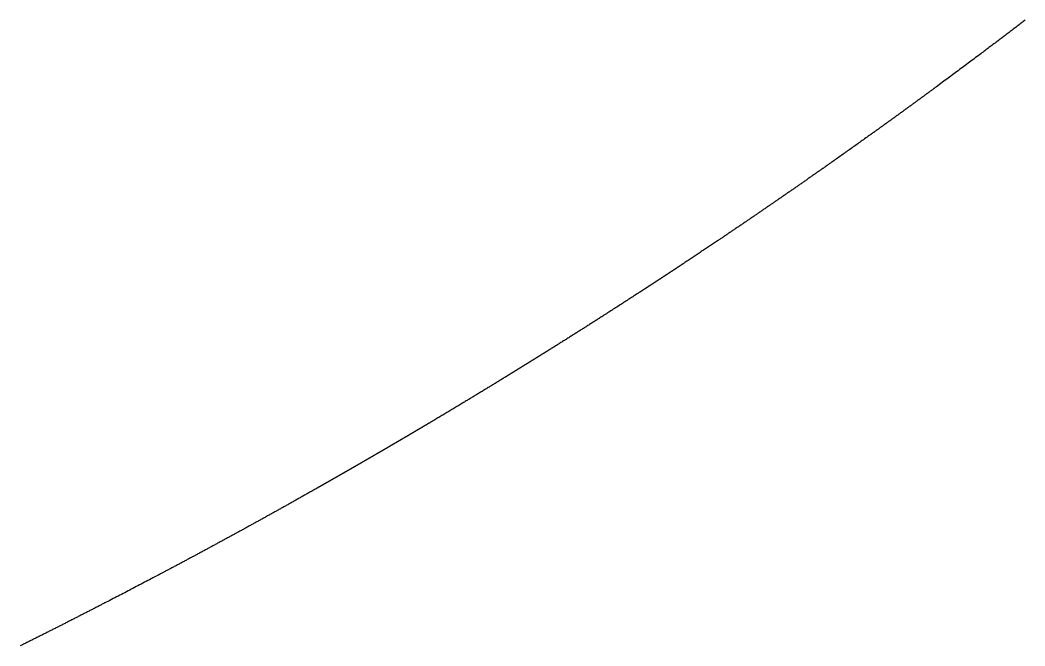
# Model space of a CAD drawing. Header units: millimetres. Extents: x 0 to 2438, y 0 to 1219.
# Drawn here: x 799.748 to 804.539, y 78.805 to 81.791 of the extents above; entities that cross this region are included whole.
import ezdxf

# ---------------------------------------------------------------- set-up
doc = ezdxf.new("R2010")
doc.units = ezdxf.units.MM
doc.layers.add('CUT', color=7, linetype='Continuous')

msp = doc.modelspace()

# ---------------------------------------------------------------- linework, layer by layer
at = {"layer": 'CUT'}
msp.add_lwpolyline([(804.5402, 81.7906), (804.5354, 81.7869), (804.5306, 81.7833), (804.5258, 81.7796), (804.521, 81.7759), (804.5162, 81.7723), (804.5114, 81.7686), (804.5066, 81.7649), (804.5018, 81.7613), (804.497, 81.7576), (804.4922, 81.754), (804.4874, 81.7503), (804.4826, 81.7467), (804.4778, 81.743), (804.473, 81.7393), (804.4682, 81.7357), (804.4634, 81.732), (804.4586, 81.7284), (804.4538, 81.7247), (804.449, 81.7211), (804.4442, 81.7174), (804.4394, 81.7138), (804.4346, 81.7102), (804.4298, 81.7065), (804.425, 81.7029), (804.4202, 81.6992), (804.4153, 81.6956), (804.4105, 81.6919), (804.4057, 81.6883), (804.4009, 81.6847), (804.3961, 81.681), (804.3913, 81.6774), (804.3865, 81.6737), (804.3817, 81.6701), (804.3769, 81.6665), (804.3721, 81.6629), (804.3672, 81.6592), (804.3623, 81.6555), (804.3574, 81.6518), (804.3526, 81.6482), (804.3479, 81.6447), (804.3434, 81.6413), (804.3389, 81.6379), (804.334, 81.6343), (804.3286, 81.6302), (804.3224, 81.6256), (804.3157, 81.6205), (804.3086, 81.6152), (804.3015, 81.6099), (804.2946, 81.6047), (804.2878, 81.5996), (804.2811, 81.5946), (804.2744, 81.5896), (804.2677, 81.5845), (804.2609, 81.5795), (804.2541, 81.5744), (804.2473, 81.5693), (804.2405, 81.5642), (804.2337, 81.5592), (804.2269, 81.5541), (804.2201, 81.5491), (804.2133, 81.544), (804.2065, 81.539), (804.1997, 81.5339), (804.1929, 81.5289), (804.186, 81.5238), (804.1792, 81.5187), (804.1724, 81.5136), (804.1657, 81.5087), (804.1591, 81.5038), (804.1525, 81.4989), (804.1457, 81.4939), (804.1385, 81.4885), (804.1308, 81.4829), (804.1233, 81.4774), (804.1165, 81.4724), (804.1112, 81.4684), (804.1078, 81.4659), (804.1057, 81.4644), (804.1045, 81.4635), (804.1034, 81.4627), (804.1018, 81.4615), (804.0999, 81.4601), (804.0977, 81.4585), (804.0955, 81.4569), (804.0934, 81.4554), (804.0915, 81.4539), (804.0896, 81.4525), (804.0877, 81.4511), (804.0857, 81.4497), (804.0838, 81.4483), (804.0818, 81.4468), (804.0798, 81.4453), (804.0779, 81.4439), (804.0759, 81.4425), (804.0739, 81.441), (804.072, 81.4396), (804.07, 81.4381), (804.0681, 81.4367), (804.0661, 81.4353), (804.0641, 81.4338), (804.0622, 81.4324), (804.0602, 81.4309), (804.0582, 81.4295), (804.0563, 81.4281), (804.0543, 81.4266), (804.0523, 81.4252), (804.0504, 81.4237), (804.0484, 81.4223), (804.0465, 81.4209), (804.0445, 81.4194), (804.0425, 81.418), (804.0406, 81.4165), (804.0386, 81.4151), (804.0366, 81.4137), (804.0347, 81.4122), (804.0327, 81.4108), (804.0307, 81.4094), (804.0288, 81.4079), (804.0268, 81.4065), (804.0248, 81.405), (804.0229, 81.4036), (804.0209, 81.4022), (804.0189, 81.4007), (804.017, 81.3993), (804.015, 81.3979), (804.013, 81.3964), (804.0111, 81.395), (804.0091, 81.3935), (804.0071, 81.3921), (804.0052, 81.3907), (804.0032, 81.3892), (804.0012, 81.3878), (803.9993, 81.3864), (803.9973, 81.3849), (803.9953, 81.3835), (803.9934, 81.3821), (803.9914, 81.3806), (803.9894, 81.3792), (803.9875, 81.3778), (803.9855, 81.3763), (803.9835, 81.3749), (803.9816, 81.3735), (803.9796, 81.372), (803.9776, 81.3706), (803.9757, 81.3692), (803.9737, 81.3677), (803.9717, 81.3663), (803.9698, 81.3649), (803.9678, 81.3634), (803.9658, 81.362), (803.9639, 81.3606), (803.9619, 81.3591), (803.9599, 81.3577), (803.9579, 81.3563), (803.956, 81.3548), (803.954, 81.3534), (803.952, 81.352), (803.9501, 81.3505), (803.9481, 81.3491), (803.9461, 81.3477), (803.9442, 81.3462), (803.9422, 81.3448), (803.9402, 81.3434), (803.9382, 81.342), (803.9363, 81.3405), (803.9343, 81.3391), (803.9323, 81.3377), (803.9304, 81.3362), (803.9284, 81.3348), (803.9264, 81.3334), (803.9244, 81.332), (803.9225, 81.3305), (803.9205, 81.3291), (803.9185, 81.3277), (803.9166, 81.3262), (803.9146, 81.3248), (803.9126, 81.3234), (803.9106, 81.322), (803.9087, 81.3205), (803.9067, 81.3191), (803.9047, 81.3177), (803.9028, 81.3162), (803.9008, 81.3148), (803.8988, 81.3134), (803.8968, 81.312), (803.8949, 81.3105), (803.8929, 81.3091), (803.8909, 81.3077), (803.8889, 81.3063), (803.887, 81.3048), (803.885, 81.3034), (803.883, 81.302), (803.881, 81.3006), (803.8791, 81.2991), (803.8771, 81.2977), (803.8751, 81.2963), (803.8731, 81.2949), (803.8712, 81.2934), (803.8692, 81.292), (803.8672, 81.2906), (803.8652, 81.2892), (803.8633, 81.2877), (803.8613, 81.2863), (803.8593, 81.2849), (803.8573, 81.2835), (803.8554, 81.282), (803.8534, 81.2806), (803.8514, 81.2792), (803.8494, 81.2778), (803.8475, 81.2763), (803.8455, 81.2749), (803.8435, 81.2735), (803.8415, 81.2721), (803.8396, 81.2707), (803.8376, 81.2692), (803.8356, 81.2678), (803.8336, 81.2664), (803.8317, 81.265), (803.8297, 81.2636), (803.8277, 81.2621), (803.8257, 81.2607), (803.8237, 81.2593), (803.8217, 81.2579), (803.8198, 81.2564), (803.8179, 81.2551), (803.8159, 81.2537), (803.8139, 81.2522), (803.8119, 81.2508), (803.8097, 81.2492), (803.8076, 81.2477), (803.8057, 81.2463), (803.804, 81.2451), (803.8026, 81.2441), (803.8011, 81.243), (803.7991, 81.2416), (803.796, 81.2394), (803.7917, 81.2363), (803.7863, 81.2325), (803.7804, 81.2282), (803.7745, 81.2239), (803.7688, 81.2199), (803.7634, 81.216), (803.7581, 81.2123), (803.7528, 81.2085), (803.7475, 81.2047), (803.7421, 81.2008), (803.7367, 81.197), (803.7312, 81.1931), (803.7258, 81.1892), (803.7204, 81.1854), (803.715, 81.1815), (803.7096, 81.1777), (803.7042, 81.1738), (803.6988, 81.17), (803.6933, 81.1661), (803.6879, 81.1623), (803.6825, 81.1584), (803.677, 81.1546), (803.6716, 81.1507), (803.6662, 81.1469), (803.6609, 81.1431), (803.6556, 81.1394), (803.6501, 81.1355), (803.6446, 81.1316), (803.6388, 81.1275), (803.6331, 81.1235), (803.6277, 81.1196), (803.6229, 81.1162), (803.6188, 81.1134), (803.6154, 81.111), (803.6122, 81.1087), (803.6091, 81.1065), (803.6058, 81.1042), (803.6024, 81.1018), (803.5989, 81.0993), (803.5954, 81.0969), (803.5919, 81.0944), (803.5884, 81.092), (803.585, 81.0896), (803.5816, 81.0872), (803.5782, 81.0848), (803.5747, 81.0823), (803.5713, 81.0799), (803.5678, 81.0775), (803.5644, 81.0751), (803.5609, 81.0727), (803.5575, 81.0703), (803.5541, 81.0678), (803.5506, 81.0654), (803.5472, 81.063), (803.5437, 81.0606), (803.5403, 81.0582), (803.5368, 81.0558), (803.5334, 81.0534), (803.5299, 81.0509), (803.5265, 81.0485), (803.5231, 81.0461), (803.5196, 81.0437), (803.5162, 81.0413), (803.5127, 81.0389), (803.5093, 81.0365), (803.5058, 81.0341), (803.5024, 81.0317), (803.4989, 81.0292), (803.4955, 81.0268), (803.492, 81.0244), (803.4886, 81.022), (803.4851, 81.0196), (803.4817, 81.0172), (803.4782, 81.0148), (803.4748, 81.0124), (803.4713, 81.01), (803.4679, 81.0076), (803.4644, 81.0052), (803.461, 81.0028), (803.4575, 81.0004), (803.4541, 80.998), (803.4506, 80.9956), (803.4471, 80.9932), (803.4437, 80.9908), (803.4402, 80.9884), (803.4368, 80.986), (803.4333, 80.9836), (803.4299, 80.9812), (803.4264, 80.9788), (803.423, 80.9764), (803.4195, 80.974), (803.416, 80.9716), (803.4126, 80.9692), (803.4091, 80.9668), (803.4057, 80.9644), (803.4022, 80.962), (803.3988, 80.9596), (803.3953, 80.9572), (803.3918, 80.9548), (803.3884, 80.9525), (803.3849, 80.9501), (803.3815, 80.9477), (803.378, 80.9453), (803.3745, 80.9429), (803.3711, 80.9405), (803.3676, 80.9381), (803.3641, 80.9357), (803.3607, 80.9333), (803.3572, 80.9309), (803.3538, 80.9286), (803.3503, 80.9262), (803.3468, 80.9238), (803.3434, 80.9214), (803.3399, 80.919), (803.3364, 80.9166), (803.333, 80.9142), (803.3295, 80.9119), (803.326, 80.9095), (803.3226, 80.9071), (803.3191, 80.9047), (803.3156, 80.9023), (803.3122, 80.9), (803.3087, 80.8976), (803.3052, 80.8952), (803.3018, 80.8928), (803.2983, 80.8904), (803.2948, 80.8881), (803.2914, 80.8857), (803.2879, 80.8833), (803.2844, 80.8809), (803.281, 80.8785), (803.2775, 80.8762), (803.274, 80.8738), (803.2705, 80.8714), (803.2671, 80.869), (803.2636, 80.8667), (803.2601, 80.8643), (803.2567, 80.8619), (803.2532, 80.8595), (803.2497, 80.8572), (803.2462, 80.8548), (803.2428, 80.8524), (803.2393, 80.8501), (803.2358, 80.8477), (803.2323, 80.8453), (803.2289, 80.843), (803.2254, 80.8406), (803.2219, 80.8382), (803.2184, 80.8358), (803.215, 80.8335), (803.2115, 80.8311), (803.208, 80.8287), (803.2045, 80.8264), (803.201, 80.824), (803.1976, 80.8217), (803.1941, 80.8193), (803.1906, 80.8169), (803.1871, 80.8146), (803.1836, 80.8122), (803.1802, 80.8098), (803.1767, 80.8075), (803.1732, 80.8051), (803.1697, 80.8028), (803.1662, 80.8004), (803.1628, 80.798), (803.1593, 80.7957), (803.1558, 80.7933), (803.1523, 80.791), (803.1488, 80.7886), (803.1453, 80.7862), (803.1419, 80.7839), (803.1384, 80.7815), (803.1349, 80.7792), (803.1314, 80.7768), (803.1279, 80.7745), (803.1244, 80.7721), (803.1209, 80.7698), (803.1175, 80.7674), (803.114, 80.765), (803.1105, 80.7627), (803.107, 80.7604), (803.1035, 80.758), (803.1001, 80.7557), (803.0965, 80.7533), (803.093, 80.7509), (803.0894, 80.7485), (803.086, 80.7462), (803.0826, 80.7439), (803.0793, 80.7417), (803.076, 80.7395), (803.0725, 80.7371), (803.0686, 80.7345), (803.0642, 80.7315), (803.0594, 80.7283), (803.0543, 80.7249), (803.0493, 80.7215), (803.0443, 80.7182), (803.0395, 80.715), (803.0347, 80.7117), (803.0299, 80.7085), (803.0251, 80.7053), (803.0203, 80.7021), (803.0154, 80.6988), (803.0105, 80.6956), (803.0057, 80.6923), (803.0008, 80.6891), (802.996, 80.6859), (802.9912, 80.6826), (802.9863, 80.6794), (802.9815, 80.6762), (802.9766, 80.673), (802.9718, 80.6697), (802.9669, 80.6665), (802.962, 80.6632), (802.9571, 80.66), (802.9524, 80.6568), (802.9477, 80.6537), (802.943, 80.6506), (802.9381, 80.6473), (802.933, 80.6439), (802.9275, 80.6403), (802.9221, 80.6367), (802.9173, 80.6335), (802.9135, 80.631), (802.9111, 80.6294), (802.9097, 80.6285), (802.9089, 80.628), (802.9081, 80.6275), (802.9071, 80.6268), (802.9057, 80.6259), (802.9043, 80.6249), (802.9027, 80.6239), (802.9013, 80.6229), (802.9, 80.622), (802.8986, 80.6212), (802.8973, 80.6203), (802.896, 80.6194), (802.8947, 80.6185), (802.8933, 80.6176), (802.8919, 80.6167), (802.8906, 80.6158), (802.8892, 80.6149), (802.8879, 80.614), (802.8865, 80.6132), (802.8852, 80.6123), (802.8838, 80.6114), (802.8825, 80.6105), (802.8811, 80.6096), (802.8798, 80.6087), (802.8784, 80.6078), (802.8771, 80.6069), (802.8757, 80.606), (802.8744, 80.6051), (802.873, 80.6042), (802.8717, 80.6033), (802.8703, 80.6024), (802.869, 80.6015), (802.8676, 80.6007), (802.8663, 80.5998), (802.8649, 80.5989), (802.8636, 80.598), (802.8622, 80.5971), (802.8609, 80.5962), (802.8595, 80.5953), (802.8581, 80.5944), (802.8568, 80.5935), (802.8554, 80.5926), (802.8541, 80.5917), (802.8527, 80.5908), (802.8514, 80.59), (802.85, 80.5891), (802.8487, 80.5882), (802.8473, 80.5873), (802.846, 80.5864), (802.8446, 80.5855), (802.8433, 80.5846), (802.8419, 80.5837), (802.8406, 80.5828), (802.8392, 80.5819), (802.8379, 80.581), (802.8365, 80.5802), (802.8351, 80.5793), (802.8338, 80.5784), (802.8324, 80.5775), (802.8311, 80.5766), (802.8297, 80.5757), (802.8284, 80.5748), (802.827, 80.5739), (802.8257, 80.573), (802.8243, 80.5721), (802.823, 80.5713), (802.8216, 80.5704), (802.8203, 80.5695), (802.8189, 80.5686), (802.8176, 80.5677), (802.8162, 80.5668), (802.8149, 80.5659), (802.8135, 80.565), (802.8121, 80.5641), (802.8108, 80.5633), (802.8094, 80.5624), (802.8081, 80.5615), (802.8067, 80.5606), (802.8054, 80.5597), (802.804, 80.5588), (802.8027, 80.5579), (802.8013, 80.557), (802.8, 80.5561), (802.7986, 80.5553), (802.7973, 80.5544), (802.7959, 80.5535), (802.7945, 80.5526), (802.7932, 80.5517), (802.7918, 80.5508), (802.7905, 80.5499), (802.7891, 80.549), (802.7878, 80.5482), (802.7864, 80.5473), (802.7851, 80.5464), (802.7837, 80.5455), (802.7824, 80.5446), (802.781, 80.5437), (802.7796, 80.5428), (802.7783, 80.5419), (802.7769, 80.5411), (802.7756, 80.5402), (802.7742, 80.5393), (802.7729, 80.5384), (802.7715, 80.5375), (802.7702, 80.5366), (802.7688, 80.5357), (802.7674, 80.5348), (802.7661, 80.534), (802.7647, 80.5331), (802.7634, 80.5322), (802.762, 80.5313), (802.7607, 80.5304), (802.7593, 80.5295), (802.758, 80.5286), (802.7566, 80.5278), (802.7552, 80.5269), (802.7539, 80.526), (802.7525, 80.5251), (802.7512, 80.5242), (802.7498, 80.5233), (802.7485, 80.5224), (802.7471, 80.5216), (802.7458, 80.5207), (802.7444, 80.5198), (802.743, 80.5189), (802.7417, 80.518), (802.7403, 80.5171), (802.739, 80.5162), (802.7376, 80.5154), (802.7363, 80.5145), (802.7349, 80.5136), (802.7335, 80.5127), (802.7322, 80.5118), (802.7308, 80.5109), (802.7295, 80.51), (802.7281, 80.5092), (802.7268, 80.5083), (802.7254, 80.5074), (802.724, 80.5065), (802.7227, 80.5056), (802.7213, 80.5047), (802.72, 80.5039), (802.7186, 80.503), (802.7172, 80.5021), (802.7159, 80.5012), (802.7145, 80.5003), (802.7132, 80.4994), (802.7119, 80.4986), (802.7106, 80.4977), (802.7092, 80.4968), (802.7078, 80.4959), (802.7062, 80.4949), (802.7047, 80.4939), (802.7033, 80.493), (802.7023, 80.4924), (802.7017, 80.4919), (802.7009, 80.4915), (802.6995, 80.4905), (802.6969, 80.4888), (802.6927, 80.4861), (802.6872, 80.4826), (802.6812, 80.4786), (802.675, 80.4746), (802.6692, 80.4708), (802.6637, 80.4673), (802.6584, 80.4638), (802.6531, 80.4604), (802.6477, 80.4569), (802.6422, 80.4534), (802.6367, 80.4498), (802.6311, 80.4462), (802.6256, 80.4427), (802.6201, 80.4391), (802.6147, 80.4356), (802.6092, 80.4321), (802.6037, 80.4285), (802.5982, 80.425), (802.5927, 80.4214), (802.5872, 80.4179), (802.5817, 80.4144), (802.5762, 80.4108), (802.5707, 80.4073), (802.5652, 80.4038), (802.5598, 80.4003), (802.5544, 80.3968), (802.5489, 80.3933), (802.5433, 80.3897), (802.5375, 80.386), (802.5318, 80.3823), (802.5263, 80.3788), (802.5213, 80.3756), (802.5167, 80.3727), (802.5126, 80.37), (802.5086, 80.3675), (802.5047, 80.365), (802.5007, 80.3624), (802.4966, 80.3598), (802.4923, 80.3571), (802.4882, 80.3544), (802.484, 80.3518), (802.4798, 80.3491), (802.4757, 80.3465), (802.4716, 80.3439), (802.4675, 80.3412), (802.4633, 80.3386), (802.4592, 80.3359), (802.455, 80.3333), (802.4509, 80.3307), (802.4467, 80.328), (802.4426, 80.3254), (802.4384, 80.3228), (802.4343, 80.3201), (802.4301, 80.3175), (802.426, 80.3149), (802.4219, 80.3122), (802.4177, 80.3096), (802.4135, 80.307), (802.4094, 80.3043), (802.4053, 80.3017), (802.4011, 80.2991), (802.397, 80.2965), (802.3928, 80.2938), (802.3887, 80.2912), (802.3845, 80.2886), (802.3804, 80.286), (802.3762, 80.2833), (802.3721, 80.2807), (802.3679, 80.2781), (802.3637, 80.2755), (802.3596, 80.2728), (802.3554, 80.2702), (802.3513, 80.2676), (802.3471, 80.265), (802.343, 80.2624), (802.3388, 80.2598), (802.3347, 80.2571), (802.3305, 80.2545), (802.3263, 80.2519), (802.3222, 80.2493), (802.318, 80.2467), (802.3139, 80.2441), (802.3097, 80.2415), (802.3056, 80.2388), (802.3014, 80.2362), (802.2972, 80.2336), (802.2931, 80.231), (802.2889, 80.2284), (802.2847, 80.2258), (802.2806, 80.2232), (802.2764, 80.2206), (802.2723, 80.218), (802.2681, 80.2154), (802.2639, 80.2128), (802.2598, 80.2102), (802.2556, 80.2076), (802.2514, 80.2049), (802.2473, 80.2023), (802.2431, 80.1997), (802.2389, 80.1971), (802.2348, 80.1945), (802.2306, 80.1919), (802.2264, 80.1893), (802.2223, 80.1867), (802.2181, 80.1842), (802.2139, 80.1816), (802.2098, 80.179), (802.2056, 80.1764), (802.2014, 80.1738), (802.1973, 80.1712), (802.1931, 80.1686), (802.1889, 80.166), (802.1847, 80.1634), (802.1806, 80.1608), (802.1764, 80.1582), (802.1722, 80.1556), (802.168, 80.153), (802.1639, 80.1505), (802.1597, 80.1479), (802.1555, 80.1453), (802.1513, 80.1427), (802.1472, 80.1401), (802.143, 80.1375), (802.1388, 80.1349), (802.1346, 80.1324), (802.1305, 80.1298), (802.1263, 80.1272), (802.1221, 80.1246), (802.1179, 80.122), (802.1137, 80.1194), (802.1096, 80.1169), (802.1054, 80.1143), (802.1012, 80.1117), (802.097, 80.1091), (802.0928, 80.1066), (802.0887, 80.104), (802.0845, 80.1014), (802.0803, 80.0988), (802.0761, 80.0963), (802.0719, 80.0937), (802.0677, 80.0911), (802.0636, 80.0885), (802.0594, 80.086), (802.0552, 80.0834), (802.051, 80.0808), (802.0468, 80.0783), (802.0426, 80.0757), (802.0384, 80.0731), (802.0343, 80.0706), (802.0301, 80.068), (802.0259, 80.0654), (802.0217, 80.0629), (802.0175, 80.0603), (802.0133, 80.0577), (802.0091, 80.0552), (802.0049, 80.0526), (802.0007, 80.0501), (801.9966, 80.0475), (801.9924, 80.0449), (801.9882, 80.0424), (801.984, 80.0398), (801.9798, 80.0373), (801.9756, 80.0347), (801.9714, 80.0321), (801.9672, 80.0296), (801.963, 80.027), (801.9588, 80.0245), (801.9546, 80.0219), (801.9504, 80.0194), (801.9462, 80.0168), (801.942, 80.0143), (801.9378, 80.0117), (801.9336, 80.0092), (801.9294, 80.0066), (801.9252, 80.0041), (801.921, 80.0015), (801.9168, 79.999), (801.9126, 79.9964), (801.9084, 79.9939), (801.9042, 79.9913), (801.9, 79.9888), (801.8958, 79.9863), (801.8916, 79.9837), (801.8874, 79.9812), (801.8832, 79.9786), (801.879, 79.9761), (801.8748, 79.9735), (801.8706, 79.971), (801.8665, 79.9685), (801.8624, 79.966), (801.8582, 79.9635), (801.8538, 79.9609), (801.8492, 79.9581), (801.8445, 79.9552), (801.8396, 79.9523), (801.8348, 79.9494), (801.83, 79.9465), (801.8252, 79.9437), (801.8205, 79.9408), (801.8158, 79.938), (801.811, 79.9351), (801.8063, 79.9323), (801.8015, 79.9294), (801.7968, 79.9265), (801.792, 79.9237), (801.7872, 79.9208), (801.7825, 79.918), (801.7777, 79.9151), (801.773, 79.9123), (801.7682, 79.9095), (801.7635, 79.9066), (801.7587, 79.9037), (801.7539, 79.9009), (801.7491, 79.898), (801.7443, 79.8951), (801.7396, 79.8924), (801.7351, 79.8896), (801.7305, 79.8869), (801.7257, 79.884), (801.7206, 79.881), (801.7151, 79.8777), (801.7097, 79.8745), (801.705, 79.8717), (801.7015, 79.8696), (801.6997, 79.8685), (801.6991, 79.8682), (801.6991, 79.8682), (801.6986, 79.8679), (801.6979, 79.8675), (801.6971, 79.867), (801.6965, 79.8667), (801.6959, 79.8663), (801.6954, 79.866), (801.6949, 79.8657), (801.6944, 79.8654), (801.6939, 79.8651), (801.6933, 79.8648), (801.6928, 79.8644), (801.6922, 79.8641), (801.6917, 79.8638), (801.6911, 79.8635), (801.6906, 79.8631), (801.69, 79.8628), (801.6895, 79.8625), (801.6889, 79.8622), (801.6884, 79.8618), (801.6878, 79.8615), (801.6873, 79.8612), (801.6867, 79.8609), (801.6862, 79.8605), (801.6857, 79.8602), (801.6851, 79.8599), (801.6846, 79.8596), (801.684, 79.8592), (801.6835, 79.8589), (801.6829, 79.8586), (801.6824, 79.8583), (801.6818, 79.8579), (801.6813, 79.8576), (801.6807, 79.8573), (801.6802, 79.857), (801.6796, 79.8566), (801.6791, 79.8563), (801.6785, 79.856), (801.678, 79.8557), (801.6775, 79.8553), (801.6769, 79.855), (801.6764, 79.8547), (801.6758, 79.8544), (801.6753, 79.8541), (801.6747, 79.8537), (801.6742, 79.8534), (801.6736, 79.8531), (801.6731, 79.8528), (801.6725, 79.8524), (801.672, 79.8521), (801.6714, 79.8518), (801.6709, 79.8515), (801.6703, 79.8511), (801.6698, 79.8508), (801.6692, 79.8505), (801.6687, 79.8502), (801.6682, 79.8498), (801.6676, 79.8495), (801.6671, 79.8492), (801.6665, 79.8489), (801.666, 79.8485), (801.6654, 79.8482), (801.6649, 79.8479), (801.6643, 79.8476), (801.6638, 79.8472), (801.6632, 79.8469), (801.6627, 79.8466), (801.6621, 79.8463), (801.6616, 79.8459), (801.661, 79.8456), (801.6605, 79.8453), (801.6599, 79.845), (801.6594, 79.8446), (801.6589, 79.8443), (801.6583, 79.844), (801.6578, 79.8437), (801.6572, 79.8433), (801.6567, 79.843), (801.6561, 79.8427), (801.6556, 79.8424), (801.655, 79.8421), (801.6545, 79.8417), (801.6539, 79.8414), (801.6534, 79.8411), (801.6528, 79.8408), (801.6523, 79.8404), (801.6517, 79.8401), (801.6512, 79.8398), (801.6506, 79.8395), (801.6501, 79.8391), (801.6496, 79.8388), (801.649, 79.8385), (801.6485, 79.8382), (801.6479, 79.8378), (801.6474, 79.8375), (801.6468, 79.8372), (801.6463, 79.8369), (801.6457, 79.8365), (801.6452, 79.8362), (801.6446, 79.8359), (801.6441, 79.8356), (801.6435, 79.8352), (801.643, 79.8349), (801.6424, 79.8346), (801.6419, 79.8343), (801.6413, 79.834), (801.6408, 79.8336), (801.6402, 79.8333), (801.6397, 79.833), (801.6392, 79.8327), (801.6386, 79.8323), (801.6381, 79.832), (801.6375, 79.8317), (801.637, 79.8314), (801.6364, 79.831), (801.6359, 79.8307), (801.6353, 79.8304), (801.6348, 79.8301), (801.6342, 79.8297), (801.6337, 79.8294), (801.6331, 79.8291), (801.6326, 79.8288), (801.632, 79.8284), (801.6315, 79.8281), (801.6309, 79.8278), (801.6304, 79.8275), (801.6298, 79.8272), (801.6293, 79.8268), (801.6288, 79.8265), (801.6282, 79.8262), (801.6277, 79.8259), (801.6271, 79.8255), (801.6266, 79.8252), (801.626, 79.8249), (801.6255, 79.8246), (801.6249, 79.8242), (801.6244, 79.8239), (801.6238, 79.8236), (801.6233, 79.8233), (801.6227, 79.8229), (801.6222, 79.8226), (801.6216, 79.8223), (801.6211, 79.822), (801.6205, 79.8217), (801.62, 79.8213), (801.6194, 79.821), (801.6189, 79.8207), (801.6183, 79.8204), (801.6178, 79.82), (801.6172, 79.8197), (801.6167, 79.8194), (801.6162, 79.8191), (801.6157, 79.8188), (801.6152, 79.8185), (801.6146, 79.8182), (801.614, 79.8178), (801.6132, 79.8173), (801.6123, 79.8168), (801.6114, 79.8163), (801.6105, 79.8157), (801.6096, 79.8152), (801.6087, 79.8147), (801.6078, 79.8141), (801.607, 79.8136), (801.6061, 79.8131), (801.6052, 79.8126), (801.6043, 79.8121), (801.6034, 79.8116), (801.6026, 79.8111), (801.6017, 79.8105), (801.6008, 79.81), (801.5999, 79.8095), (801.5991, 79.809), (801.5982, 79.8085), (801.5973, 79.808), (801.5964, 79.8074), (801.5956, 79.8069), (801.5947, 79.8064), (801.5938, 79.8059), (801.5929, 79.8054), (801.5921, 79.8049), (801.5912, 79.8044), (801.5903, 79.8038), (801.5894, 79.8033), (801.5885, 79.8027), (801.5875, 79.8022), (801.5866, 79.8017), (801.5859, 79.8012), (801.5854, 79.8009), (801.5851, 79.8007), (801.5848, 79.8006), (801.5846, 79.8005), (801.5843, 79.8003), (801.584, 79.8001), (801.5836, 79.7999), (801.5833, 79.7997), (801.5829, 79.7995), (801.5826, 79.7993), (801.5823, 79.7991), (801.582, 79.7989), (801.5816, 79.7987), (801.5813, 79.7985), (801.581, 79.7983), (801.5807, 79.7981), (801.5803, 79.7979), (801.58, 79.7978), (801.5797, 79.7976), (801.5793, 79.7974), (801.579, 79.7972), (801.5787, 79.797), (801.5783, 79.7968), (801.578, 79.7966), (801.5777, 79.7964), (801.5774, 79.7962), (801.577, 79.796), (801.5767, 79.7958), (801.5764, 79.7956), (801.576, 79.7954), (801.5757, 79.7952), (801.5754, 79.795), (801.5751, 79.7949), (801.5747, 79.7947), (801.5744, 79.7945), (801.5741, 79.7943), (801.5737, 79.7941), (801.5734, 79.7939), (801.5731, 79.7937), (801.5728, 79.7935), (801.5724, 79.7933), (801.5721, 79.7931), (801.5718, 79.7929), (801.5714, 79.7927), (801.5711, 79.7925), (801.5708, 79.7923), (801.5705, 79.7921), (801.5701, 79.792), (801.5698, 79.7918), (801.5695, 79.7916), (801.5691, 79.7914), (801.5688, 79.7912), (801.5685, 79.791), (801.5682, 79.7908), (801.5678, 79.7906), (801.5675, 79.7904), (801.5672, 79.7902), (801.5668, 79.79), (801.5665, 79.7898), (801.5662, 79.7896), (801.5658, 79.7894), (801.5655, 79.7892), (801.5652, 79.789), (801.5649, 79.7889), (801.5645, 79.7887), (801.5642, 79.7885), (801.5639, 79.7883), (801.5635, 79.7881), (801.5632, 79.7879), (801.5629, 79.7877), (801.5626, 79.7875), (801.5622, 79.7873), (801.5619, 79.7871), (801.5616, 79.7869), (801.5612, 79.7867), (801.5609, 79.7865), (801.5606, 79.7863), (801.5602, 79.7862), (801.5599, 79.786), (801.5596, 79.7858), (801.5593, 79.7856), (801.5589, 79.7854), (801.5586, 79.7852), (801.5583, 79.785), (801.558, 79.7848), (801.5576, 79.7846), (801.5573, 79.7844), (801.557, 79.7842), (801.5566, 79.784), (801.5563, 79.7838), (801.556, 79.7836), (801.5556, 79.7834), (801.5553, 79.7833), (801.555, 79.7831), (801.5547, 79.7829), (801.5543, 79.7827), (801.554, 79.7825), (801.5537, 79.7823), (801.5533, 79.7821), (801.553, 79.7819), (801.5527, 79.7817), (801.5524, 79.7815), (801.552, 79.7813), (801.5517, 79.7811), (801.5514, 79.7809), (801.551, 79.7807), (801.5507, 79.7805), (801.5504, 79.7804), (801.5501, 79.7802), (801.5497, 79.78), (801.5494, 79.7798), (801.5491, 79.7796), (801.5487, 79.7794), (801.5484, 79.7792), (801.5481, 79.779), (801.5477, 79.7788), (801.5474, 79.7786), (801.5471, 79.7784), (801.5468, 79.7782), (801.5464, 79.778), (801.5461, 79.7778), (801.5458, 79.7777), (801.5454, 79.7775), (801.5451, 79.7773), (801.5448, 79.7771), (801.5445, 79.7769), (801.5441, 79.7767), (801.5438, 79.7765), (801.5435, 79.7763), (801.5431, 79.7761), (801.5428, 79.7759), (801.5425, 79.7757), (801.5421, 79.7755), (801.5418, 79.7753), (801.5415, 79.7751), (801.5412, 79.7749), (801.5408, 79.7748), (801.5405, 79.7746), (801.5402, 79.7744), (801.5398, 79.7742), (801.5395, 79.774), (801.5392, 79.7738), (801.5389, 79.7736), (801.5385, 79.7734), (801.5382, 79.7732), (801.5379, 79.773), (801.5375, 79.7728), (801.5372, 79.7726), (801.5369, 79.7724), (801.5366, 79.7723), (801.5362, 79.7721), (801.5359, 79.7719), (801.5356, 79.7717), (801.5352, 79.7715), (801.5349, 79.7713), (801.5346, 79.7711), (801.5343, 79.7709), (801.534, 79.7708), (801.5337, 79.7706), (801.5333, 79.7703), (801.5327, 79.77), (801.5319, 79.7695), (801.5311, 79.7691), (801.5303, 79.7686), (801.5296, 79.7682), (801.5289, 79.7677), (801.5282, 79.7673), (801.5274, 79.7669), (801.5267, 79.7665), (801.526, 79.7661), (801.5253, 79.7656), (801.5245, 79.7652), (801.5238, 79.7648), (801.5231, 79.7644), (801.5224, 79.7639), (801.5216, 79.7635), (801.5209, 79.7631), (801.5202, 79.7627), (801.5194, 79.7622), (801.5187, 79.7618), (801.518, 79.7614), (801.5173, 79.7609), (801.5165, 79.7605), (801.5158, 79.7601), (801.5151, 79.7597), (801.5144, 79.7593), (801.5137, 79.7588), (801.5129, 79.7584), (801.5121, 79.7579), (801.5113, 79.7575), (801.5106, 79.7571), (801.51, 79.7567), (801.5095, 79.7564), (801.5091, 79.7562), (801.5087, 79.756), (801.5084, 79.7558), (801.508, 79.7555), (801.5076, 79.7553), (801.5072, 79.7551), (801.5068, 79.7548), (801.5064, 79.7546), (801.506, 79.7544), (801.5056, 79.7541), (801.5052, 79.7539), (801.5048, 79.7537), (801.5044, 79.7534), (801.504, 79.7532), (801.5036, 79.753), (801.5032, 79.7527), (801.5028, 79.7525), (801.5024, 79.7523), (801.502, 79.752), (801.5016, 79.7518), (801.5012, 79.7516), (801.5008, 79.7513), (801.5004, 79.7511), (801.5, 79.7509), (801.4996, 79.7506), (801.4992, 79.7504), (801.4988, 79.7502), (801.4984, 79.7499), (801.498, 79.7497), (801.4976, 79.7495), (801.4972, 79.7492), (801.4968, 79.749), (801.4965, 79.7488), (801.4961, 79.7486), (801.4957, 79.7483), (801.4953, 79.7481), (801.4949, 79.7479), (801.4945, 79.7476), (801.4941, 79.7474), (801.4937, 79.7472), (801.4933, 79.7469), (801.4929, 79.7467), (801.4925, 79.7465), (801.4921, 79.7462), (801.4917, 79.746), (801.4913, 79.7458), (801.4909, 79.7455), (801.4905, 79.7453), (801.4901, 79.7451), (801.4897, 79.7448), (801.4893, 79.7446), (801.4889, 79.7444), (801.4885, 79.7441), (801.4881, 79.7439), (801.4877, 79.7437), (801.4873, 79.7434), (801.4869, 79.7432), (801.4865, 79.743), (801.4861, 79.7427), (801.4857, 79.7425), (801.4853, 79.7423), (801.4849, 79.742), (801.4845, 79.7418), (801.4841, 79.7416), (801.4837, 79.7413), (801.4833, 79.7411), (801.4829, 79.7409), (801.4825, 79.7406), (801.4821, 79.7404), (801.4817, 79.7402), (801.4813, 79.74), (801.4809, 79.7397), (801.4805, 79.7395), (801.4801, 79.7393), (801.4797, 79.739), (801.4793, 79.7388), (801.4789, 79.7386), (801.4785, 79.7383), (801.4781, 79.7381), (801.4777, 79.7379), (801.4773, 79.7376), (801.4769, 79.7374), (801.4765, 79.7372), (801.4761, 79.7369), (801.4757, 79.7367), (801.4753, 79.7365), (801.4749, 79.7362), (801.4745, 79.736), (801.4741, 79.7358), (801.4737, 79.7355), (801.4734, 79.7353), (801.473, 79.7351), (801.4726, 79.7348), (801.4722, 79.7346), (801.4718, 79.7344), (801.4714, 79.7341), (801.471, 79.7339), (801.4706, 79.7337), (801.4702, 79.7334), (801.4698, 79.7332), (801.4694, 79.733), (801.469, 79.7328), (801.4686, 79.7325), (801.4682, 79.7323), (801.4678, 79.7321), (801.4674, 79.7318), (801.467, 79.7316), (801.4666, 79.7314), (801.4662, 79.7311), (801.4658, 79.7309), (801.4654, 79.7307), (801.465, 79.7304), (801.4646, 79.7302), (801.4642, 79.73), (801.4638, 79.7297), (801.4634, 79.7295), (801.463, 79.7293), (801.4626, 79.729), (801.4622, 79.7288), (801.4618, 79.7286), (801.4614, 79.7283), (801.461, 79.7281), (801.4606, 79.7279), (801.4602, 79.7276), (801.4598, 79.7274), (801.4594, 79.7272), (801.459, 79.727), (801.4586, 79.7267), (801.4582, 79.7265), (801.4578, 79.7263), (801.4574, 79.726), (801.457, 79.7258), (801.4566, 79.7256), (801.4562, 79.7253), (801.4558, 79.7251), (801.4554, 79.7249), (801.455, 79.7246), (801.4546, 79.7244), (801.4542, 79.7242), (801.4538, 79.7239), (801.4534, 79.7237), (801.453, 79.7235), (801.4526, 79.7232), (801.4522, 79.723), (801.4518, 79.7228), (801.4514, 79.7225), (801.451, 79.7223), (801.4506, 79.7221), (801.4502, 79.7219), (801.4498, 79.7216), (801.4494, 79.7214), (801.449, 79.7211), (801.4486, 79.7209), (801.4482, 79.7207), (801.4478, 79.7205), (801.4475, 79.7203), (801.4472, 79.7201), (801.4468, 79.7198), (801.4462, 79.7195), (801.4456, 79.7191), (801.4448, 79.7187), (801.444, 79.7182), (801.4431, 79.7177), (801.4423, 79.7172), (801.4415, 79.7168), (801.4407, 79.7163), (801.44, 79.7159), (801.4392, 79.7154), (801.4384, 79.715), (801.4376, 79.7145), (801.4368, 79.7141), (801.4361, 79.7136), (801.4353, 79.7132), (801.4345, 79.7127), (801.4337, 79.7122), (801.4329, 79.7118), (801.4321, 79.7113), (801.4314, 79.7109), (801.4306, 79.7104), (801.4298, 79.71), (801.429, 79.7095), (801.4282, 79.7091), (801.4274, 79.7086), (801.4267, 79.7082), (801.4259, 79.7077), (801.4251, 79.7073), (801.4243, 79.7068), (801.4235, 79.7063), (801.4226, 79.7058), (801.4218, 79.7053), (801.4212, 79.705), (801.4207, 79.7047), (801.4203, 79.7044), (801.4199, 79.7043), (801.4196, 79.7041), (801.4193, 79.7039), (801.4189, 79.7036), (801.4185, 79.7034), (801.4181, 79.7032), (801.4177, 79.7029), (801.4173, 79.7027), (801.4169, 79.7025), (801.4165, 79.7023), (801.4162, 79.7021), (801.4158, 79.7018), (801.4154, 79.7016), (801.415, 79.7014), (801.4146, 79.7012), (801.4142, 79.7009), (801.4138, 79.7007), (801.4135, 79.7005), (801.4131, 79.7003), (801.4127, 79.7001), (801.4123, 79.6998), (801.4119, 79.6996), (801.4115, 79.6994), (801.4112, 79.6992), (801.4108, 79.6989), (801.4104, 79.6987), (801.41, 79.6985), (801.4096, 79.6983), (801.4092, 79.698), (801.4088, 79.6978), (801.4085, 79.6976), (801.4081, 79.6974), (801.4077, 79.6971), (801.4073, 79.6969), (801.4069, 79.6967), (801.4065, 79.6965), (801.4061, 79.6963), (801.4058, 79.696), (801.4054, 79.6958), (801.405, 79.6956), (801.4046, 79.6954), (801.4042, 79.6951), (801.4038, 79.6949), (801.4034, 79.6947), (801.4031, 79.6945), (801.4027, 79.6942), (801.4023, 79.694), (801.4019, 79.6938), (801.4015, 79.6936), (801.4011, 79.6934), (801.4007, 79.6931), (801.4004, 79.6929), (801.4, 79.6927), (801.3996, 79.6925), (801.3992, 79.6922), (801.3988, 79.692), (801.3984, 79.6918), (801.398, 79.6916), (801.3977, 79.6913), (801.3973, 79.6911), (801.3969, 79.6909), (801.3965, 79.6907), (801.3961, 79.6905), (801.3957, 79.6902), (801.3954, 79.69), (801.395, 79.6898), (801.3946, 79.6896), (801.3942, 79.6893), (801.3938, 79.6891), (801.3934, 79.6889), (801.393, 79.6887), (801.3927, 79.6884), (801.3923, 79.6882), (801.3919, 79.688), (801.3915, 79.6878), (801.3911, 79.6876), (801.3907, 79.6873), (801.3903, 79.6871), (801.3899, 79.6869), (801.3896, 79.6867), (801.3892, 79.6864), (801.3888, 79.6862), (801.3884, 79.686), (801.388, 79.6858), (801.3876, 79.6855), (801.3872, 79.6853), (801.3869, 79.6851), (801.3865, 79.6849), (801.3861, 79.6847), (801.3857, 79.6844), (801.3853, 79.6842), (801.3849, 79.684), (801.3845, 79.6838), (801.3842, 79.6835), (801.3838, 79.6833), (801.3834, 79.6831), (801.383, 79.6829), (801.3826, 79.6827), (801.3822, 79.6824), (801.3819, 79.6822), (801.3815, 79.682), (801.3811, 79.6818), (801.3807, 79.6815), (801.3803, 79.6813), (801.3799, 79.6811), (801.3795, 79.6809), (801.3792, 79.6806), (801.3788, 79.6804), (801.3784, 79.6802), (801.378, 79.68), (801.3776, 79.6798), (801.3772, 79.6795), (801.3768, 79.6793), (801.3765, 79.6791), (801.3761, 79.6789), (801.3757, 79.6786), (801.3753, 79.6784), (801.3749, 79.6782), (801.3745, 79.678), (801.3741, 79.6778), (801.3738, 79.6775), (801.3734, 79.6773), (801.373, 79.6771), (801.3726, 79.6769), (801.3722, 79.6766), (801.3718, 79.6764), (801.3715, 79.6762), (801.3711, 79.676), (801.3707, 79.6757), (801.3703, 79.6755), (801.3699, 79.6753), (801.3695, 79.6751), (801.3691, 79.6749), (801.3688, 79.6746), (801.3684, 79.6744), (801.368, 79.6742), (801.3676, 79.674), (801.3672, 79.6737), (801.3668, 79.6735), (801.3664, 79.6733), (801.3661, 79.6731), (801.3657, 79.6729), (801.3653, 79.6726), (801.3649, 79.6724), (801.3645, 79.6722), (801.3641, 79.672), (801.3637, 79.6717), (801.3634, 79.6715), (801.363, 79.6713), (801.3626, 79.6711), (801.3622, 79.6708), (801.3618, 79.6706), (801.3614, 79.6704), (801.361, 79.6702), (801.3607, 79.67), (801.3604, 79.6698), (801.36, 79.6696), (801.3595, 79.6693), (801.3589, 79.6689), (801.3582, 79.6685), (801.3574, 79.6681), (801.3567, 79.6677), (801.356, 79.6673), (801.3553, 79.6668), (801.3546, 79.6664), (801.3539, 79.6661), (801.3532, 79.6657), (801.3525, 79.6652), (801.3518, 79.6648), (801.3511, 79.6644), (801.3504, 79.664), (801.3496, 79.6636), (801.349, 79.6632), (801.3483, 79.6628), (801.3476, 79.6624), (801.3469, 79.662), (801.3461, 79.6616), (801.3454, 79.6612), (801.3447, 79.6608), (801.344, 79.6604), (801.3433, 79.66), (801.3426, 79.6596), (801.3419, 79.6592), (801.3413, 79.6588), (801.3406, 79.6584), (801.3398, 79.658), (801.3391, 79.6575), (801.3383, 79.6571), (801.3376, 79.6567), (801.337, 79.6563), (801.3366, 79.6561), (801.3363, 79.6559), (801.336, 79.6557), (801.3357, 79.6556), (801.3355, 79.6554), (801.3351, 79.6553), (801.3348, 79.6551), (801.3345, 79.6549), (801.3341, 79.6547), (801.3338, 79.6545), (801.3335, 79.6543), (801.3332, 79.6541), (801.3329, 79.654), (801.3326, 79.6538), (801.3323, 79.6536), (801.3319, 79.6534), (801.3316, 79.6532), (801.3313, 79.6531), (801.331, 79.6529), (801.3307, 79.6527), (801.3303, 79.6525), (801.33, 79.6523), (801.3297, 79.6521), (801.3294, 79.652), (801.3291, 79.6518), (801.3288, 79.6516), (801.3284, 79.6514), (801.3281, 79.6512), (801.3278, 79.651), (801.3275, 79.6509), (801.3272, 79.6507), (801.3269, 79.6505), (801.3265, 79.6503), (801.3262, 79.6501), (801.3259, 79.6499), (801.3256, 79.6498), (801.3253, 79.6496), (801.325, 79.6494), (801.3246, 79.6492), (801.3243, 79.649), (801.324, 79.6489), (801.3237, 79.6487), (801.3234, 79.6485), (801.3231, 79.6483), (801.3227, 79.6481), (801.3224, 79.6479), (801.3221, 79.6478), (801.3218, 79.6476), (801.3215, 79.6474), (801.3211, 79.6472), (801.3208, 79.647), (801.3205, 79.6469), (801.3202, 79.6467), (801.3199, 79.6465), (801.3196, 79.6463), (801.3193, 79.6461), (801.3189, 79.6459), (801.3186, 79.6458), (801.3183, 79.6456), (801.318, 79.6454), (801.3177, 79.6452), (801.3173, 79.645), (801.317, 79.6448), (801.3167, 79.6447), (801.3164, 79.6445), (801.3161, 79.6443), (801.3158, 79.6441), (801.3154, 79.6439), (801.3151, 79.6438), (801.3148, 79.6436), (801.3145, 79.6434), (801.3142, 79.6432), (801.3139, 79.643), (801.3135, 79.6428), (801.3132, 79.6427), (801.3129, 79.6425), (801.3126, 79.6423), (801.3123, 79.6421), (801.312, 79.6419), (801.3116, 79.6417), (801.3113, 79.6416), (801.311, 79.6414), (801.3107, 79.6412), (801.3104, 79.641), (801.3101, 79.6408), (801.3097, 79.6407), (801.3094, 79.6405), (801.3091, 79.6403), (801.3088, 79.6401), (801.3085, 79.6399), (801.3081, 79.6397), (801.3078, 79.6396), (801.3075, 79.6394), (801.3072, 79.6392), (801.3069, 79.639), (801.3066, 79.6388), (801.3062, 79.6387), (801.3059, 79.6385), (801.3056, 79.6383), (801.3053, 79.6381), (801.305, 79.6379), (801.3047, 79.6377), (801.3043, 79.6376), (801.304, 79.6374), (801.3037, 79.6372), (801.3034, 79.637), (801.3031, 79.6368), (801.3028, 79.6366), (801.3024, 79.6365), (801.3021, 79.6363), (801.3018, 79.6361), (801.3015, 79.6359), (801.3012, 79.6357), (801.3009, 79.6356), (801.3005, 79.6354), (801.3002, 79.6352), (801.2999, 79.635), (801.2996, 79.6348), (801.2993, 79.6346), (801.2989, 79.6345), (801.2986, 79.6343), (801.2983, 79.6341), (801.298, 79.6339), (801.2977, 79.6337), (801.2974, 79.6336), (801.297, 79.6334), (801.2967, 79.6332), (801.2964, 79.633), (801.2961, 79.6328), (801.2958, 79.6326), (801.2955, 79.6325), (801.2951, 79.6323), (801.2948, 79.6321), (801.2945, 79.6319), (801.2942, 79.6317), (801.2939, 79.6316), (801.2936, 79.6314), (801.2932, 79.6312), (801.2929, 79.631), (801.2926, 79.6308), (801.2923, 79.6306), (801.292, 79.6305), (801.2917, 79.6303), (801.2913, 79.6301), (801.291, 79.6299), (801.2907, 79.6297), (801.2904, 79.6296), (801.2901, 79.6294), (801.2897, 79.6292), (801.2894, 79.629), (801.2891, 79.6288), (801.2888, 79.6286), (801.2885, 79.6285), (801.2881, 79.6283), (801.2878, 79.6281), (801.2875, 79.6279), (801.2872, 79.6278), (801.287, 79.6276), (801.2866, 79.6274), (801.2862, 79.6272), (801.2858, 79.6269), (801.2852, 79.6266), (801.2847, 79.6263), (801.2841, 79.626), (801.2835, 79.6256), (801.283, 79.6253), (801.2825, 79.625), (801.282, 79.6247), (801.2814, 79.6244), (801.2809, 79.6241), (801.2803, 79.6238), (801.2798, 79.6235), (801.2793, 79.6232), (801.2787, 79.6229), (801.2782, 79.6226), (801.2776, 79.6223), (801.2771, 79.6219), (801.2766, 79.6216), (801.276, 79.6213), (801.2755, 79.621), (801.2749, 79.6207), (801.2744, 79.6204), (801.2739, 79.6201), (801.2733, 79.6198), (801.2728, 79.6195), (801.2723, 79.6192), (801.2717, 79.6189), (801.2712, 79.6186), (801.2706, 79.6182), (801.27, 79.6179), (801.2695, 79.6176), (801.269, 79.6173), (801.2687, 79.6171), (801.2685, 79.617), (801.2683, 79.6169), (801.2681, 79.6168), (801.268, 79.6167), (801.2677, 79.6166), (801.2675, 79.6164), (801.2673, 79.6163), (801.267, 79.6162), (801.2668, 79.6161), (801.2666, 79.6159), (801.2664, 79.6158), (801.2662, 79.6157), (801.2659, 79.6156), (801.2657, 79.6154), (801.2655, 79.6153), (801.2653, 79.6152), (801.2651, 79.615), (801.2648, 79.6149), (801.2646, 79.6148), (801.2644, 79.6147), (801.2642, 79.6145), (801.264, 79.6144), (801.2637, 79.6143), (801.2635, 79.6142), (801.2633, 79.614), (801.2631, 79.6139), (801.2628, 79.6138), (801.2626, 79.6137), (801.2624, 79.6135), (801.2622, 79.6134), (801.262, 79.6133), (801.2617, 79.6132), (801.2615, 79.613), (801.2613, 79.6129), (801.2611, 79.6128), (801.2609, 79.6126), (801.2606, 79.6125), (801.2604, 79.6124), (801.2602, 79.6123), (801.26, 79.6121), (801.2598, 79.612), (801.2595, 79.6119), (801.2593, 79.6118), (801.2591, 79.6116), (801.2589, 79.6115), (801.2586, 79.6114), (801.2584, 79.6113), (801.2582, 79.6111), (801.258, 79.611), (801.2578, 79.6109), (801.2575, 79.6108), (801.2573, 79.6106), (801.2571, 79.6105), (801.2569, 79.6104), (801.2567, 79.6103), (801.2564, 79.6101), (801.2562, 79.61), (801.256, 79.6099), (801.2558, 79.6097), (801.2556, 79.6096), (801.2553, 79.6095), (801.2551, 79.6094), (801.2549, 79.6092), (801.2547, 79.6091), (801.2545, 79.609), (801.2542, 79.6089), (801.254, 79.6087), (801.2538, 79.6086), (801.2536, 79.6085), (801.2533, 79.6084), (801.2531, 79.6082), (801.2529, 79.6081), (801.2527, 79.608), (801.2525, 79.6079), (801.2522, 79.6077), (801.252, 79.6076), (801.2518, 79.6075), (801.2516, 79.6073), (801.2514, 79.6072), (801.2511, 79.6071), (801.2509, 79.607), (801.2507, 79.6068), (801.2505, 79.6067), (801.2503, 79.6066), (801.25, 79.6065), (801.2498, 79.6063), (801.2496, 79.6062), (801.2494, 79.6061), (801.2491, 79.606), (801.2489, 79.6058), (801.2487, 79.6057), (801.2485, 79.6056), (801.2483, 79.6055), (801.248, 79.6053), (801.2478, 79.6052), (801.2476, 79.6051), (801.2474, 79.6049), (801.2472, 79.6048), (801.2469, 79.6047), (801.2467, 79.6046), (801.2465, 79.6044), (801.2463, 79.6043), (801.2461, 79.6042), (801.2458, 79.6041), (801.2456, 79.6039), (801.2454, 79.6038), (801.2452, 79.6037), (801.2449, 79.6036), (801.2447, 79.6034), (801.2445, 79.6033), (801.2443, 79.6032), (801.2441, 79.6031), (801.2438, 79.6029), (801.2436, 79.6028), (801.2434, 79.6027), (801.2432, 79.6026), (801.243, 79.6024), (801.2427, 79.6023), (801.2425, 79.6022), (801.2423, 79.602), (801.2421, 79.6019), (801.2418, 79.6018), (801.2416, 79.6017), (801.2414, 79.6015), (801.2412, 79.6014), (801.241, 79.6013), (801.2407, 79.6012), (801.2405, 79.601), (801.2403, 79.6009), (801.2401, 79.6008), (801.2399, 79.6007), (801.2396, 79.6005), (801.2394, 79.6004), (801.2392, 79.6003), (801.239, 79.6002), (801.2388, 79.6), (801.2385, 79.5999), (801.2383, 79.5998), (801.2381, 79.5997), (801.2379, 79.5995), (801.2377, 79.5994), (801.2374, 79.5993), (801.2372, 79.5991), (801.237, 79.599), (801.2368, 79.5989), (801.2365, 79.5988), (801.2363, 79.5986), (801.2361, 79.5985), (801.2359, 79.5984), (801.2357, 79.5983), (801.2354, 79.5981), (801.2352, 79.598), (801.235, 79.5979), (801.2348, 79.5977), (801.2346, 79.5976), (801.2344, 79.5975), (801.2342, 79.5974), (801.234, 79.5973), (801.2337, 79.5971), (801.2332, 79.5969), (801.2327, 79.5966), (801.2321, 79.5962), (801.2315, 79.5959), (801.2309, 79.5955), (801.2303, 79.5952), (801.2298, 79.5949), (801.2293, 79.5946), (801.2287, 79.5943), (801.2282, 79.594), (801.2276, 79.5937), (801.227, 79.5933), (801.2265, 79.593), (801.2259, 79.5927), (801.2254, 79.5924), (801.2248, 79.5921), (801.2243, 79.5918), (801.2237, 79.5915), (801.2232, 79.5911), (801.2226, 79.5908), (801.2221, 79.5905), (801.2215, 79.5902), (801.221, 79.5899), (801.2204, 79.5896), (801.2199, 79.5893), (801.2193, 79.5889), (801.2188, 79.5886), (801.2182, 79.5883), (801.2176, 79.588), (801.217, 79.5876), (801.2165, 79.5873), (801.216, 79.587), (801.2156, 79.5868), (801.2153, 79.5866), (801.215, 79.5865), (801.2147, 79.5863), (801.2143, 79.5861), (801.214, 79.5859), (801.2137, 79.5857), (801.2133, 79.5855), (801.213, 79.5853), (801.2127, 79.5852), (801.2123, 79.585), (801.212, 79.5848), (801.2117, 79.5846), (801.2113, 79.5844), (801.211, 79.5842), (801.2107, 79.584), (801.2103, 79.5838), (801.21, 79.5836), (801.2097, 79.5835), (801.2094, 79.5833), (801.209, 79.5831), (801.2087, 79.5829), (801.2083, 79.5827), (801.208, 79.5825), (801.2077, 79.5823), (801.2074, 79.5821), (801.207, 79.582), (801.2067, 79.5818), (801.2064, 79.5816), (801.206, 79.5814), (801.2057, 79.5812), (801.2054, 79.581), (801.205, 79.5808), (801.2047, 79.5806), (801.2044, 79.5804), (801.204, 79.5803), (801.2037, 79.5801), (801.2034, 79.5799), (801.203, 79.5797), (801.2027, 79.5795), (801.2024, 79.5793), (801.2021, 79.5791), (801.2017, 79.5789), (801.2014, 79.5787), (801.2011, 79.5786), (801.2007, 79.5784), (801.2004, 79.5782), (801.2001, 79.578), (801.1997, 79.5778), (801.1994, 79.5776), (801.1991, 79.5774), (801.1987, 79.5772), (801.1984, 79.577), (801.1981, 79.5769), (801.1977, 79.5767), (801.1974, 79.5765), (801.1971, 79.5763), (801.1967, 79.5761), (801.1964, 79.5759), (801.1961, 79.5757), (801.1957, 79.5755), (801.1954, 79.5753), (801.1951, 79.5752), (801.1947, 79.575), (801.1944, 79.5748), (801.1941, 79.5746), (801.1938, 79.5744), (801.1934, 79.5742), (801.1931, 79.574), (801.1928, 79.5738), (801.1924, 79.5736), (801.1921, 79.5735), (801.1918, 79.5733), (801.1914, 79.5731), (801.1911, 79.5729), (801.1908, 79.5727), (801.1904, 79.5725), (801.1901, 79.5723), (801.1898, 79.5721), (801.1894, 79.572), (801.1891, 79.5718), (801.1888, 79.5716), (801.1884, 79.5714), (801.1881, 79.5712), (801.1878, 79.571), (801.1874, 79.5708), (801.1871, 79.5706), (801.1868, 79.5704), (801.1865, 79.5703), (801.1861, 79.5701), (801.1858, 79.5699), (801.1855, 79.5697), (801.1851, 79.5695), (801.1848, 79.5693), (801.1845, 79.5691), (801.1841, 79.5689), (801.1838, 79.5687), (801.1835, 79.5686), (801.1831, 79.5684), (801.1828, 79.5682), (801.1825, 79.568), (801.1821, 79.5678), (801.1818, 79.5676), (801.1815, 79.5674), (801.1811, 79.5672), (801.1808, 79.5671), (801.1805, 79.5669), (801.1801, 79.5667), (801.1798, 79.5665), (801.1795, 79.5663), (801.1792, 79.5661), (801.1788, 79.5659), (801.1785, 79.5657), (801.1782, 79.5655), (801.1778, 79.5654), (801.1775, 79.5652), (801.1772, 79.565), (801.1768, 79.5648), (801.1765, 79.5646), (801.1762, 79.5644), (801.1758, 79.5642), (801.1755, 79.564), (801.1752, 79.5638), (801.1748, 79.5637), (801.1745, 79.5635), (801.1742, 79.5633), (801.1738, 79.5631), (801.1735, 79.5629), (801.1732, 79.5627), (801.1728, 79.5625), (801.1725, 79.5623), (801.1722, 79.5622), (801.1718, 79.562), (801.1715, 79.5618), (801.1712, 79.5616), (801.1708, 79.5614), (801.1705, 79.5612), (801.1702, 79.561), (801.1698, 79.5608), (801.1695, 79.5606), (801.1692, 79.5605), (801.1689, 79.5603), (801.1685, 79.5601), (801.1682, 79.5599), (801.1678, 79.5597), (801.1675, 79.5595), (801.1672, 79.5593), (801.1669, 79.5591), (801.1666, 79.559), (801.1663, 79.5588), (801.166, 79.5586), (801.1655, 79.5584), (801.165, 79.5581), (801.1645, 79.5578), (801.1642, 79.5576), (801.1642, 79.5576), (801.1645, 79.5578), (801.1648, 79.558), (801.1644, 79.5577), (801.1629, 79.5569), (801.1599, 79.5552), (801.1557, 79.5528), (801.1509, 79.5501), (801.1461, 79.5474), (801.1416, 79.5448), (801.1374, 79.5424), (801.1333, 79.5402), (801.1293, 79.5379), (801.1252, 79.5356), (801.121, 79.5332), (801.1168, 79.5308), (801.1125, 79.5284), (801.1083, 79.526), (801.1041, 79.5237), (801.0999, 79.5213), (801.0957, 79.5189), (801.0915, 79.5166), (801.0873, 79.5142), (801.0831, 79.5118), (801.0789, 79.5095), (801.0747, 79.5071), (801.0705, 79.5047), (801.0663, 79.5024), (801.0621, 79.5), (801.0579, 79.4977), (801.0537, 79.4953), (801.0495, 79.493), (801.0453, 79.4906), (801.041, 79.4882), (801.0367, 79.4858), (801.0325, 79.4835), (801.0284, 79.4812), (801.0245, 79.4789), (801.0206, 79.4768), (801.0168, 79.4746), (801.0129, 79.4725), (801.0091, 79.4703), (801.0052, 79.4682), (801.0013, 79.466), (800.9974, 79.4638), (800.9935, 79.4617), (800.9897, 79.4595), (800.9858, 79.4573), (800.9819, 79.4552), (800.978, 79.453), (800.9742, 79.4509), (800.9703, 79.4487), (800.9664, 79.4465), (800.9625, 79.4444), (800.9586, 79.4422), (800.9548, 79.4401), (800.9509, 79.4379), (800.947, 79.4358), (800.9431, 79.4336), (800.9392, 79.4314), (800.9354, 79.4293), (800.9315, 79.4271), (800.9276, 79.425), (800.9237, 79.4228), (800.9198, 79.4207), (800.9159, 79.4185), (800.9121, 79.4164), (800.9082, 79.4142), (800.9043, 79.4121), (800.9004, 79.4099), (800.8965, 79.4078), (800.8926, 79.4056), (800.8887, 79.4035), (800.8849, 79.4013), (800.881, 79.3992), (800.8771, 79.397), (800.8732, 79.3949), (800.8693, 79.3927), (800.8654, 79.3906), (800.8615, 79.3885), (800.8577, 79.3863), (800.8538, 79.3842), (800.8499, 79.382), (800.846, 79.3799), (800.8421, 79.3777), (800.8382, 79.3756), (800.8343, 79.3735), (800.8304, 79.3713), (800.8265, 79.3692), (800.8226, 79.367), (800.8187, 79.3649), (800.8149, 79.3628), (800.811, 79.3606), (800.8071, 79.3585), (800.8032, 79.3564), (800.7993, 79.3542), (800.7954, 79.3521), (800.7915, 79.35), (800.7876, 79.3478), (800.7837, 79.3457), (800.7798, 79.3436), (800.7759, 79.3414), (800.772, 79.3393), (800.7681, 79.3372), (800.7642, 79.335), (800.7603, 79.3329), (800.7564, 79.3308), (800.7525, 79.3287), (800.7486, 79.3265), (800.7447, 79.3244), (800.7408, 79.3223), (800.7369, 79.3202), (800.733, 79.318), (800.7291, 79.3159), (800.7252, 79.3138), (800.7213, 79.3117), (800.7174, 79.3095), (800.7135, 79.3074), (800.7096, 79.3053), (800.7057, 79.3032), (800.7018, 79.3011), (800.6979, 79.2989), (800.694, 79.2968), (800.6901, 79.2947), (800.6862, 79.2926), (800.6823, 79.2905), (800.6784, 79.2883), (800.6745, 79.2862), (800.6706, 79.2841), (800.6667, 79.282), (800.6628, 79.2799), (800.6589, 79.2778), (800.655, 79.2757), (800.6511, 79.2735), (800.6472, 79.2714), (800.6433, 79.2693), (800.6394, 79.2672), (800.6355, 79.2651), (800.6316, 79.263), (800.6277, 79.2609), (800.6237, 79.2588), (800.6198, 79.2567), (800.6159, 79.2546), (800.612, 79.2525), (800.6081, 79.2504), (800.6042, 79.2482), (800.6003, 79.2461), (800.5964, 79.244), (800.5925, 79.2419), (800.5886, 79.2398), (800.5847, 79.2377), (800.5807, 79.2356), (800.5768, 79.2335), (800.5729, 79.2314), (800.569, 79.2293), (800.5651, 79.2272), (800.5612, 79.2251), (800.5573, 79.223), (800.5534, 79.2209), (800.5494, 79.2188), (800.5455, 79.2167), (800.5416, 79.2146), (800.5377, 79.2125), (800.5338, 79.2105), (800.5299, 79.2084), (800.526, 79.2063), (800.522, 79.2042), (800.5181, 79.2021), (800.5142, 79.2), (800.5103, 79.1979), (800.5064, 79.1958), (800.5025, 79.1937), (800.4985, 79.1916), (800.4946, 79.1895), (800.4907, 79.1874), (800.4868, 79.1854), (800.4829, 79.1833), (800.4789, 79.1812), (800.475, 79.1791), (800.4711, 79.177), (800.4672, 79.1749), (800.4632, 79.1728), (800.4593, 79.1708), (800.4554, 79.1687), (800.4515, 79.1666), (800.4476, 79.1645), (800.4437, 79.1625), (800.4398, 79.1604), (800.4358, 79.1583), (800.4317, 79.1561), (800.4276, 79.1539), (800.4237, 79.1519), (800.4201, 79.15), (800.4169, 79.1482), (800.4135, 79.1465), (800.4095, 79.1444), (800.4044, 79.1417), (800.3978, 79.1381), (800.3899, 79.134), (800.3815, 79.1296), (800.373, 79.1251), (800.3648, 79.1208), (800.3569, 79.1166), (800.3492, 79.1126), (800.3415, 79.1085), (800.3338, 79.1044), (800.3259, 79.1003), (800.318, 79.0962), (800.3101, 79.092), (800.3022, 79.0879), (800.2943, 79.0837), (800.2864, 79.0796), (800.2786, 79.0755), (800.2707, 79.0714), (800.2628, 79.0673), (800.255, 79.0632), (800.2471, 79.0591), (800.2391, 79.055), (800.2312, 79.0508), (800.2233, 79.0467), (800.2155, 79.0427), (800.2078, 79.0387), (800.2001, 79.0347), (800.1922, 79.0306), (800.184, 79.0263), (800.1754, 79.0219), (800.1669, 79.0175), (800.1591, 79.0135), (800.1524, 79.01), (800.1472, 79.0073), (800.1433, 79.0053), (800.1399, 79.0035), (800.1366, 79.0019), (800.133, 79), (800.129, 78.998), (800.1249, 78.9958), (800.1208, 78.9937), (800.1168, 78.9916), (800.1128, 78.9896), (800.1089, 78.9876), (800.105, 78.9856), (800.101, 78.9836), (800.0971, 78.9815), (800.0931, 78.9795), (800.0892, 78.9775), (800.0852, 78.9754), (800.0812, 78.9734), (800.0773, 78.9714), (800.0733, 78.9693), (800.0694, 78.9673), (800.0654, 78.9653), (800.0615, 78.9633), (800.0575, 78.9612), (800.0536, 78.9592), (800.0496, 78.9572), (800.0456, 78.9552), (800.0417, 78.9531), (800.0377, 78.9511), (800.0338, 78.9491), (800.0298, 78.9471), (800.0258, 78.9451), (800.0219, 78.943), (800.0179, 78.941), (800.014, 78.939), (800.01, 78.937), (800.006, 78.935), (800.0021, 78.9329), (799.9981, 78.9309), (799.9942, 78.9289), (799.9902, 78.9269), (799.9862, 78.9249), (799.9823, 78.9229), (799.9783, 78.9209), (799.9743, 78.9188), (799.9704, 78.9168), (799.9664, 78.9148), (799.9624, 78.9128), (799.9585, 78.9108), (799.9545, 78.9088), (799.9506, 78.9068), (799.9466, 78.9048), (799.9426, 78.9028), (799.9387, 78.9008), (799.9347, 78.8987), (799.9307, 78.8967), (799.9268, 78.8947), (799.9228, 78.8927), (799.9188, 78.8907), (799.9149, 78.8887), (799.9109, 78.8867), (799.9069, 78.8847), (799.903, 78.8827), (799.899, 78.8807), (799.895, 78.8787), (799.891, 78.8767), (799.8871, 78.8747), (799.8831, 78.8727), (799.8791, 78.8707), (799.8752, 78.8687), (799.8712, 78.8667), (799.8672, 78.8647), (799.8632, 78.8627), (799.8593, 78.8607), (799.8553, 78.8587), (799.8513, 78.8567), (799.8474, 78.8547), (799.8434, 78.8528), (799.8394, 78.8508), (799.8354, 78.8488), (799.8315, 78.8468), (799.8275, 78.8448), (799.8235, 78.8428), (799.8195, 78.8408), (799.8156, 78.8388), (799.8116, 78.8368), (799.8076, 78.8348), (799.8036, 78.8329), (799.7997, 78.8309), (799.7957, 78.8289), (799.7917, 78.8269), (799.7877, 78.8249), (799.7837, 78.8229), (799.7798, 78.821), (799.7758, 78.819), (799.7718, 78.817), (799.7678, 78.815), (799.7638, 78.813), (799.7599, 78.811), (799.7559, 78.8091), (799.7519, 78.8071), (799.7479, 78.8051)], dxfattribs=at)
msp.add_lwpolyline([(801.6991, 79.8682), (801.6993, 79.8683), (801.6992, 79.8682), (801.6991, 79.8682)], close=True, dxfattribs=at)

doc.saveas('drawing.dxf')
